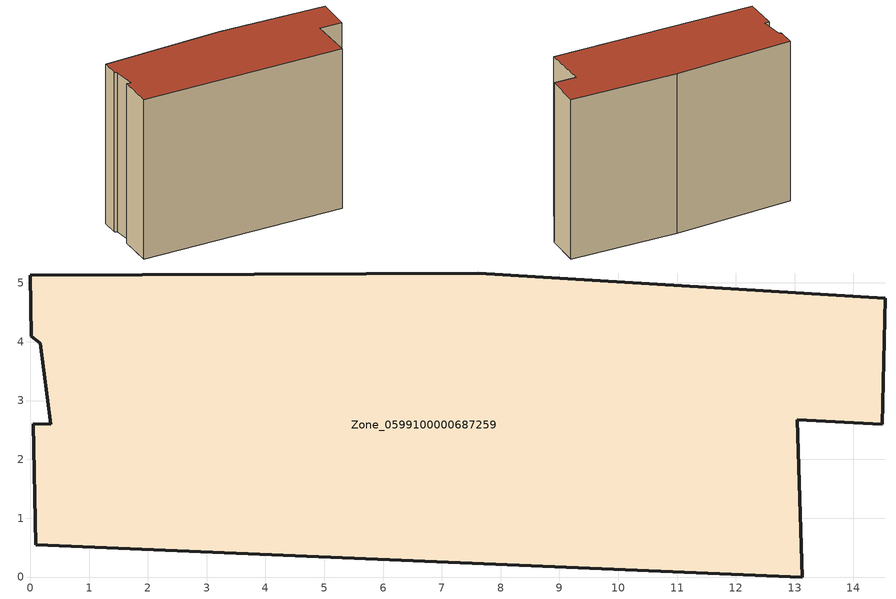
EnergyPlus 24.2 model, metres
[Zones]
Zone_0599100000687259
 floor ground (C_G): 0.02,4.1 0,5.13 7.62,5.17 14.54,4.74 14.49,2.6 13.04,2.68 13.13,0 0.09,0.55 0.05,2.61 0.35,2.6 0.17,3.98 z1.46
 wall outside (C_F): 14.54,4.74 7.62,5.17 0,5.13 0.02,4.1 0.17,3.98 0.35,2.6 0.05,2.61 0.09,0.55 13.13,0 13.04,2.68 14.49,2.6 14.54,4.74 z1.46:12.5
 roof outside (C_R): 0,5.13 0.02,4.1 0.17,3.98 0.35,2.6 0.05,2.61 0.09,0.55 13.13,0 13.04,2.68 14.49,2.6 14.54,4.74 7.62,5.17 z12.5
[BUILDING]
Pand.0599100000687259: North Axis=0; Terrain=City; Loads Convergence Tolerance Value=0.04; Temperature Convergence Tolerance Value=0.4; Solar Distribution=FullExterior; Maximum Number of Warmup Days=25; Minimum Number of Warmup Days=1
[Site:Location]
Rotterdam.The.Hague.AP_ZH_NLD Design_Conditions: Latitude=51.96; Longitude=4.45; Time Zone=1; Elevation=-4.5
[SITE:GROUNDTEMPERATURE:BUILDINGSURFACE]
18, 18, 18, 18, 18, 18, 18, 18, 18, 18, 18, 18
[MATERIAL] Thermal Absorptance=0.9; Solar Absorptance=0.7; Visible Absorptance=0.7
Name | Roughness | Thickness | Conductivity | Density | Specific Heat
G.TI.1946 | MediumSmooth | 0.15 | 1 | 540 | 1210
F.TI.1946 | Rough | 0.3 | 0.857143 | 1920 | 840
R.TI.1946 | MediumRough | 0.2 | 0.1 | 1500 | 1000
[CONSTRUCTION]
C_G: G.TI.1946
C_F: F.TI.1946
C_R: R.TI.1946
[ZONE]
Zone_0599100000687259: Type=1; Multiplier=1; Ceiling Height=Autocalculate; Volume=Autocalculate; Floor Area=autocalculate; Part of Total Floor Area=Yes
[ZONEINFILTRATION:DESIGNFLOWRATE]
Infil_Zone_0599100000687259: Zone or ZoneList or Space or SpaceList=Zone_0599100000687259; Schedule=AlwaysOn; Design Flow Rate Calculation Method=Flow/Area; Flow Rate per Floor Area=0.003; Constant Term Coefficient=1; Temperature Term Coefficient=0; Velocity Term Coefficient=0; Velocity Squared Term Coefficient=0
[HVACTEMPLATE:ZONE:IDEALLOADSAIRSYSTEM]
Zone_0599100000687259: Maximum Heating Supply Air Temperature=50; Minimum Cooling Supply Air Temperature=13; Maximum Heating Supply Air Humidity Ratio=0.0156; Minimum Cooling Supply Air Humidity Ratio=0.0077; Heating Limit=NoLimit; Cooling Limit=NoLimit; Dehumidification Control Type=ConstantSensibleHeatRatio; Cooling Sensible Heat Ratio=0.7; Dehumidification Setpoint=60; Humidification Control Type=None; Humidification Setpoint=30; Outdoor Air Method=None; Outdoor Air Flow Rate per Person=0.00944; Outdoor Air Flow Rate per Zone Floor Area=0; Outdoor Air Flow Rate per Zone=0; Demand Controlled Ventilation Type=None; Outdoor Air Economizer Type=NoEconomizer; Heat Recovery Type=None; Sensible Heat Recovery Effectiveness=0.7; Latent Heat Recovery Effectiveness=0.65
[ZONECONTROL:THERMOSTAT]
ThermostatControl_Zone_0599100000687259: Zone or ZoneList=Zone_0599100000687259; Control Type Schedule=DualSetpointControlType; Control 1=Thermostat_Zone_0599100000687259; Temperature Difference Between Cutout And Setpoint=0
[THERMOSTATSETPOINT:DUALSETPOINT]
Thermostat_Zone_0599100000687259: Heating Setpoint Temperature Schedule=HeatingSetpoint_Zone_0599100000687259; Cooling Setpoint Temperature Schedule=CoolingSetpoint_Zone_0599100000687259
[SCHEDULE:COMPACT]
HeatingSetpoint_Zone_0599100000687259: Through: 12/31, For: AllDays, Until: 24:00, 21
CoolingSetpoint_Zone_0599100000687259: Through: 12/31, For: AllDays, Until: 24:00, 24
DualSetpointControlType: Through: 12/31, For: AllDays, Until: 24:00, 4
AlwaysOn: Through: 12/31, For: AllDays, Until: 24:00, 1
